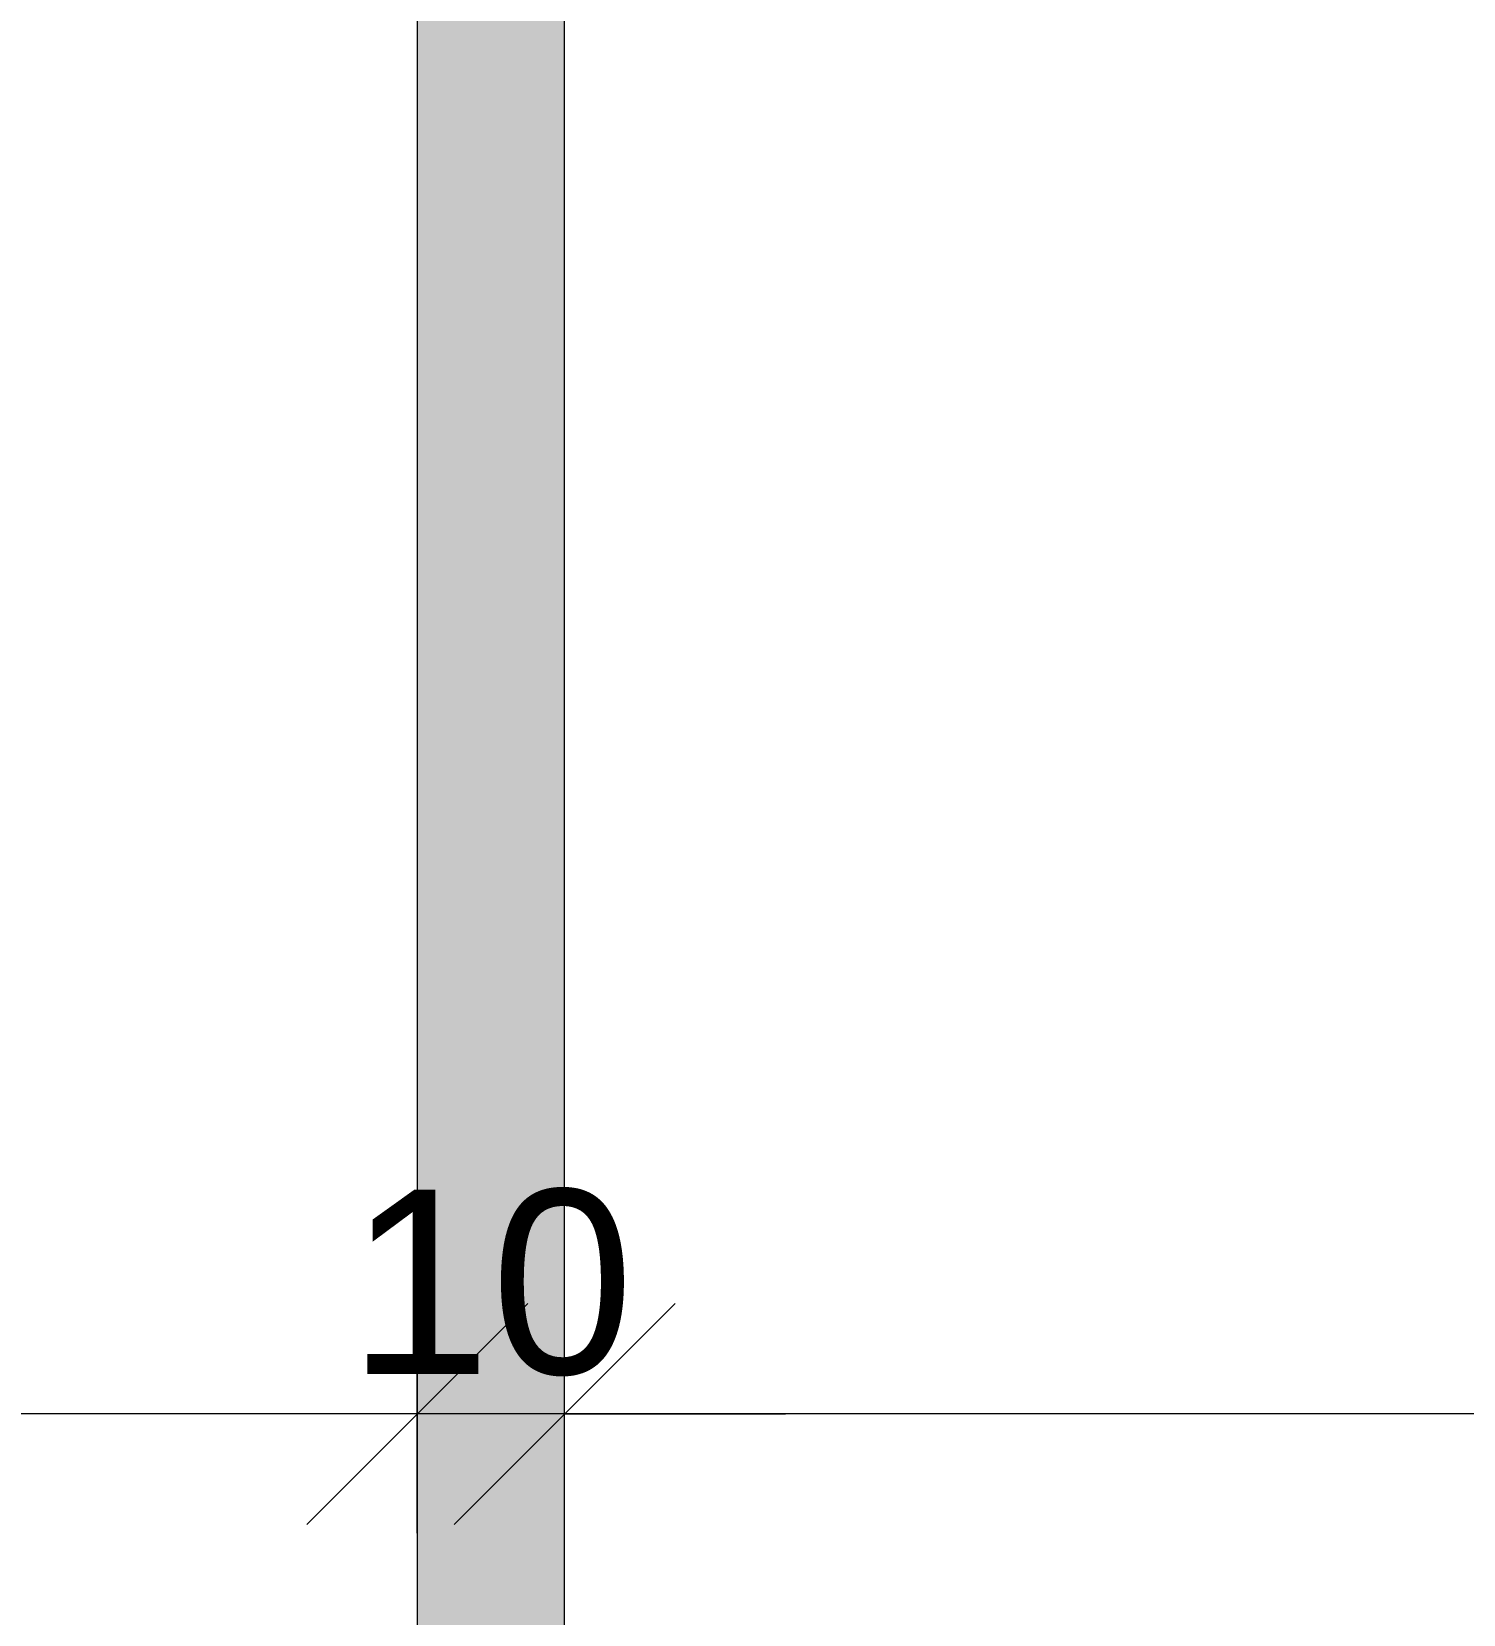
# Model space of a CAD drawing. Header units: centimetres. Extents: x -5566 to 5867, y -120 to 4683.
# Drawn here: x -4431.2 to -4334, y 272.4 to 379.8 of the extents above; entities that cross this region are included whole.
import ezdxf

# ---------------------------------------------------------------- set-up
doc = ezdxf.new("R2010")
doc.units = ezdxf.units.CM
for name, color, linetype, lineweight in [('A-ANNO-DIMS', 211, 'Continuous', 5), ('A-WALL-PATT', 111, 'Continuous', 20), ('I-WALL', 2, 'Continuous', 13)]:
    doc.layers.add(name, color=color, linetype=linetype, lineweight=lineweight)
doc.styles.add('Arial', font='arial.ttf', dxfattribs={"height": 12.5})
doc.dimstyles.new('100_200_2_5mm_Arial_cm', dxfattribs={"dimscale": 30.48, "dimtxt": 12.753242, "dimasz": 0.492126, "dimexe": 0.328084, "dimexo": 0.0625, "dimgap": 0.082021, "dimtad": 1, "dimdec": 0, "dimzin": 0, "dimdsep": 46, "dimtxsty": 'Arial', "dimblk1": 'OBLIQUE', "dimblk2": 'OBLIQUE', "dimsah": 1, "dimcen": 0.09, "dimdle": 0.328084, "dimazin": 0, "dimtfac": 1, "dimtdec": 4, "dimtix": 1, "dimtmove": 0, "dimatfit": 3, "dimfxl": 0.328084, "dimfxlon": 1, "dimtvp": 1, "dimtolj": 1, "dimtzin": 0, "dimlwd": 15, "dimlwe": 15, "dimarcsym": 2})

# ---------------------------------------------------------------- blocks, each defined once
blk = doc.blocks.new('_Oblique')
at = {"color": 0, "linetype": 'ByBlock', "lineweight": -2}
blk.add_line((-0.5, -0.5), (0.5, 0.5), dxfattribs=at)
blk = doc.blocks.new('DIMBLOCK76-Level _9_00')
at = {"layer": 'A-ANNO-DIMS', "color": 0, "lineweight": 15, "transparency": 16777216}
for p, q in [((-4395, 277.92), (-4395, 296.01)), ((-1989.5, 277.92), (-1989.5, 296.01)), ((-1979.5, 286.01), (-4405, 286.01))]:
    blk.add_line(p, q, dxfattribs=at)
at = {"layer": 'Defpoints', "color": 0, "transparency": 16777216}
for p in [(-4395, 286.01), (-4395, 276.01), (-1989.5, 276.01)]:
    blk.add_point(p, dxfattribs=at)
at = {"layer": 'A-ANNO-DIMS', "color": 0, "lineweight": 15, "transparency": 16777216, "xscale": 15, "yscale": 15, "zscale": 15, "rotation": 180}
blk.add_blockref('_Oblique', (-4395, 286.01), dxfattribs=at)
at = {"layer": 'A-ANNO-DIMS', "color": 0, "lineweight": 15, "transparency": 16777216, "xscale": 15, "yscale": 15, "zscale": 15}
blk.add_blockref('_Oblique', (-1989.5, 286.01), dxfattribs=at)
at = {"layer": 'A-ANNO-DIMS', "color": 0, "lineweight": 15, "transparency": 16777216, "insert": (-3192.25, 294.89), "char_height": 12.5, "width": 46.1471, "attachment_point": 5, "style": 'Arial'}
blk.add_mtext('\\A1;2406', dxfattribs=at)
blk = doc.blocks.new('DIMBLOCK77-Level _9_00')
at = {"layer": 'A-ANNO-DIMS', "color": 0, "lineweight": 15, "transparency": 16777216}
for p, q in [((-4405, 277.92), (-4405, 296.01)), ((-4395, 277.92), (-4395, 296.01)), ((-4405, 286.01), (-4420, 286.01)), ((-4395, 286.01), (-4405, 286.01)), ((-4395, 286.01), (-4380, 286.01))]:
    blk.add_line(p, q, dxfattribs=at)
at = {"layer": 'Defpoints', "color": 0, "transparency": 16777216}
for p in [(-4405, 286.01), (-4405, 276.01), (-4395, 276.01)]:
    blk.add_point(p, dxfattribs=at)
at = {"layer": 'A-ANNO-DIMS', "color": 0, "lineweight": 15, "transparency": 16777216, "xscale": 15, "yscale": 15, "zscale": 15}
blk.add_blockref('_Oblique', (-4405, 286.01), dxfattribs=at)
at = {"layer": 'A-ANNO-DIMS', "color": 0, "lineweight": 15, "transparency": 16777216, "xscale": 15, "yscale": 15, "zscale": 15, "rotation": 180}
blk.add_blockref('_Oblique', (-4395, 286.01), dxfattribs=at)
at = {"layer": 'A-ANNO-DIMS', "color": 0, "lineweight": 15, "transparency": 16777216, "insert": (-4400, 294.89), "char_height": 12.5, "width": 23.0736, "attachment_point": 5, "style": 'Arial'}
blk.add_mtext('\\A1;10', dxfattribs=at)
blk = doc.blocks.new('DIMBLOCK78-Level _9_00')
at = {"layer": 'A-ANNO-DIMS', "color": 0, "lineweight": 15, "transparency": 16777216}
for p, q in [((-4982.5, 277.92), (-4982.5, 296.01)), ((-4405, 277.92), (-4405, 296.01)), ((-4395, 286.01), (-4992.5, 286.01))]:
    blk.add_line(p, q, dxfattribs=at)
at = {"layer": 'Defpoints', "color": 0, "transparency": 16777216}
for p in [(-4982.5, 286.01), (-4982.5, 276.01), (-4405, 276.01)]:
    blk.add_point(p, dxfattribs=at)
at = {"layer": 'A-ANNO-DIMS', "color": 0, "lineweight": 15, "transparency": 16777216, "xscale": 15, "yscale": 15, "zscale": 15, "rotation": 180}
blk.add_blockref('_Oblique', (-4982.5, 286.01), dxfattribs=at)
at = {"layer": 'A-ANNO-DIMS', "color": 0, "lineweight": 15, "transparency": 16777216, "xscale": 15, "yscale": 15, "zscale": 15}
blk.add_blockref('_Oblique', (-4405, 286.01), dxfattribs=at)
at = {"layer": 'A-ANNO-DIMS', "color": 0, "lineweight": 15, "transparency": 16777216, "insert": (-4693.75, 294.87), "char_height": 12.5, "width": 34.6103, "attachment_point": 5, "style": 'Arial'}
blk.add_mtext('\\A1;577', dxfattribs=at)

msp = doc.modelspace()

# ---------------------------------------------------------------- hatches: boundary and pattern name
at = {"layer": 'A-WALL-PATT', "lineweight": 13}
h = msp.add_hatch(color=256, dxfattribs=at)
h.paths.add_polyline_path([(-4405, 715.49), (-4405, 217.99), (-4395, 217.99), (-4395, 715.49)], flags=0)
h.paths.add_polyline_path([(-4405, 815.49), (-4395, 815.49), (-4395, 830.49), (-4405, 830.49), (-4405, 818.99)], flags=0)

# ---------------------------------------------------------------- linework, layer by layer
at = {"layer": 'I-WALL', "lineweight": 20}
for p, q in [((-4405, 711.99), (-4405, 217.99)), ((-4395, 217.99), (-4395, 711.99))]:
    msp.add_line(p, q, dxfattribs=at)

# ---------------------------------------------------------------- dimensions: what is measured, and where the dimension line sits
at = {"layer": 'A-ANNO-DIMS', "lineweight": 15}
for base, p1, p2, override, picture, middle in [((-4982.5, 286.01151105), (-4405, 276.01151105), (-4982.5, 276.01151105), {"dimpost": '<>', "dimfxl": 577.5}, 'DIMBLOCK78-Level _9_00', (-4693.75, 294.86809359)), ((-4405, 286.01), (-4395, 276.01), (-4405, 276.01), {"dimpost": '<>', "dimfxl": 10}, 'DIMBLOCK77-Level _9_00', (-4400, 294.89)), ((-4395, 286.01151105), (-1989.5, 276.01151105), (-4395, 276.01151105), {"dimpost": '<>', "dimfxl": 2405.5}, 'DIMBLOCK76-Level _9_00', (-3192.25, 294.8936734))]:
    dim = msp.add_linear_dim(base=base, p1=p1, p2=p2, dimstyle='100_200_2_5mm_Arial_cm', override=override, dxfattribs=at)
    dim.commit()
    dim.dimension.update_dxf_attribs({"geometry": picture, "text_midpoint": middle})

doc.saveas('drawing.dxf')
